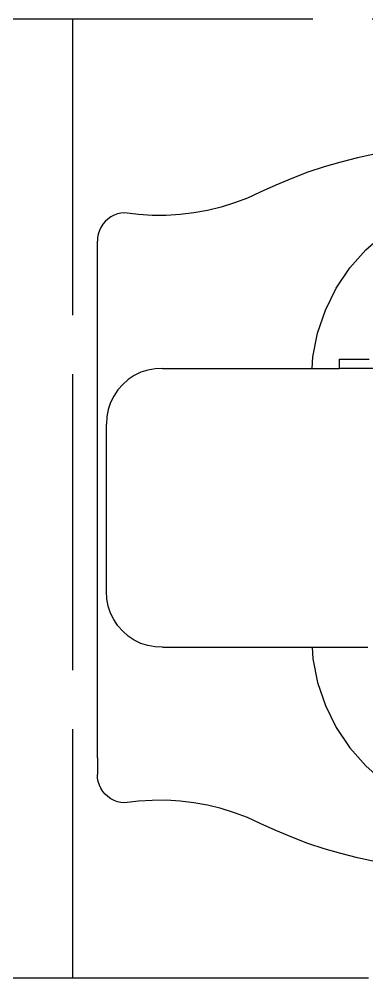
# Model space of a CAD drawing. Header units: millimetres. Extents: x 44692 to 659456, y -26273 to 96111.
# Drawn here: x 149266 to 149564, y -12132 to -11309 of the extents above; entities that cross this region are included whole.
import ezdxf

# ---------------------------------------------------------------- set-up
doc = ezdxf.new("R2010")
doc.units = ezdxf.units.MM
doc.header["$LTSCALE"] = 100
doc.linetypes.add('DASHEDX2', pattern=[3.048, 2.54, -0.508])
doc.layers.add('Area proceso', color=90, linetype='DASHEDX2')
doc.layers.add('Maquinas', color=200, linetype='Continuous')

msp = doc.modelspace()

# ---------------------------------------------------------------- linework, layer by layer
at = {"layer": 'Area proceso', "color": 3}
for p, q in [((149311.465, -11308.517), (148511.465, -11308.517)), ((148511.465, -12131.517), (149311.465, -12131.517))]:
    msp.add_line(p, q, dxfattribs=at)
at = {"layer": 'Area proceso'}
for p, q in [((150127.465, -11308.517), (149311.465, -11308.517)), ((149311.465, -11308.517), (149311.465, -12131.517)), ((149311.465, -12131.517), (150127.465, -12131.517))]:
    msp.add_line(p, q, dxfattribs=at)
at = {"layer": 'Maquinas'}
for p, q in [((149541.763, -11431.15), (149527.552, -11435.296)), ((149556.12, -11427.545), (149541.763, -11431.15)), ((149570.603, -11424.486), (149556.12, -11427.545)), ((149527.552, -11435.296), (149513.509, -11439.976)), ((149499.653, -11445.185), (149486.004, -11450.914)), ((149513.509, -11439.976), (149499.653, -11445.185)), ((149486.004, -11450.914), (149472.581, -11457.156)), ((149461.685, -11462.07), (149450.51, -11466.311)), ((149472.581, -11457.156), (149461.685, -11462.07)), ((149439.097, -11469.863), (149427.488, -11472.713)), ((149450.51, -11466.311), (149439.097, -11469.863)), ((149341.899, -11480.135), (149339.616, -11482.246)), ((149344.431, -11478.329), (149341.899, -11480.135)), ((149347.17, -11476.859), (149344.431, -11478.329)), ((149350.074, -11475.747), (149347.17, -11476.859)), ((149353.095, -11475.011), (149350.074, -11475.747)), ((149356.185, -11474.663), (149353.095, -11475.011)), ((149368.045, -11476.155), (149356.185, -11474.663)), ((149379.973, -11476.921), (149368.045, -11476.155)), ((149391.926, -11476.958), (149379.973, -11476.921)), ((149403.859, -11476.268), (149391.926, -11476.958)), ((149415.728, -11474.851), (149403.859, -11476.268)), ((149427.488, -11472.713), (149415.728, -11474.851)), ((149335.938, -11487.245), (149334.603, -11490.053)), ((149337.618, -11484.629), (149335.938, -11487.245)), ((149339.616, -11482.246), (149337.618, -11484.629)), ((149333.045, -11496.061), (149332.848, -11499.164)), ((149333.633, -11493.007), (149333.045, -11496.061)), ((149334.603, -11490.053), (149333.633, -11493.007)), ((149563.217, -11506.43), (149578.918, -11492.66)), ((149332.848, -11513.297), (149332.848, -11499.164)), ((149333.12, -11513.297), (149332.848, -11513.297)), ((149332.848, -11942.776), (149332.848, -11513.297)), ((149549.447, -11522.132), (149563.217, -11506.43)), ((149537.844, -11539.496), (149549.447, -11522.132)), ((149528.607, -11558.227), (149537.844, -11539.496)), ((149521.894, -11578.003), (149528.607, -11558.227)), ((149517.82, -11598.486), (149521.894, -11578.003)), ((149517.177, -11608.294), (149517.82, -11598.486)), ((149540.403, -11600.311), (149540.403, -11608.294)), ((149540.403, -11600.311), (149566.188, -11600.311)), ((149370.256, -11611.692), (149364.585, -11614.432)), ((149376.242, -11609.734), (149370.256, -11611.692)), ((149382.437, -11608.595), (149376.242, -11609.734)), ((149388.728, -11608.294), (149382.437, -11608.595)), ((149388.728, -11608.294), (149517.177, -11608.294)), ((149517.177, -11608.294), (149540.403, -11608.294)), ((149827.786, -11608.294), (149540.403, -11608.294)), ((149359.331, -11617.906), (149354.589, -11622.051)), ((149364.585, -11614.432), (149359.331, -11617.906)), ((149350.443, -11626.793), (149346.969, -11632.047)), ((149354.589, -11622.051), (149350.443, -11626.793)), ((149346.969, -11632.047), (149344.229, -11637.718)), ((149342.272, -11643.705), (149341.132, -11649.9)), ((149344.229, -11637.718), (149342.272, -11643.705)), ((149341.132, -11649.9), (149340.831, -11656.191)), ((149340.831, -11656.191), (149340.831, -11656.288)), ((149340.831, -11799.781), (149340.831, -11656.288)), ((149340.831, -11799.883), (149340.831, -11799.781)), ((149341.132, -11806.174), (149340.831, -11799.883)), ((149342.272, -11812.368), (149341.132, -11806.174)), ((149344.229, -11818.355), (149342.272, -11812.368)), ((149346.969, -11824.026), (149344.229, -11818.355)), ((149350.443, -11829.28), (149346.969, -11824.026)), ((149354.589, -11834.022), (149350.443, -11829.28)), ((149359.331, -11838.167), (149354.589, -11834.022)), ((149364.585, -11841.641), (149359.331, -11838.167)), ((149370.256, -11844.382), (149364.585, -11841.641)), ((149376.242, -11846.339), (149370.256, -11844.382)), ((149382.437, -11847.479), (149376.242, -11846.339)), ((149388.728, -11847.78), (149382.437, -11847.479)), ((149388.728, -11847.78), (149517.177, -11847.78)), ((149517.177, -11847.78), (149517.82, -11857.588)), ((149517.177, -11847.78), (149565.074, -11847.78)), ((149517.82, -11857.588), (149521.894, -11878.071)), ((149521.894, -11878.071), (149528.607, -11897.847)), ((149528.607, -11897.847), (149537.844, -11916.577)), ((149537.844, -11916.577), (149549.447, -11933.942)), ((149549.447, -11933.942), (149563.217, -11949.643)), ((149332.848, -11942.776), (149332.848, -11956.91)), ((149333.12, -11942.776), (149332.848, -11942.776)), ((149563.217, -11949.643), (149578.918, -11963.413)), ((149333.045, -11960.013), (149332.848, -11956.91)), ((149333.633, -11963.066), (149333.045, -11960.013)), ((149334.603, -11966.021), (149333.633, -11963.066)), ((149335.938, -11968.828), (149334.603, -11966.021)), ((149337.618, -11971.445), (149335.938, -11968.828)), ((149339.616, -11973.828), (149337.618, -11971.445)), ((149341.899, -11975.939), (149339.616, -11973.828)), ((149344.431, -11977.744), (149341.899, -11975.939)), ((149347.17, -11979.215), (149344.431, -11977.744)), ((149350.074, -11980.327), (149347.17, -11979.215)), ((149353.095, -11981.063), (149350.074, -11980.327)), ((149356.185, -11981.41), (149353.095, -11981.063)), ((149368.045, -11979.919), (149356.185, -11981.41)), ((149379.973, -11979.153), (149368.045, -11979.919)), ((149391.926, -11979.115), (149379.973, -11979.153)), ((149403.859, -11979.806), (149391.926, -11979.115)), ((149415.728, -11981.223), (149403.859, -11979.806)), ((149427.488, -11983.36), (149415.728, -11981.223)), ((149439.097, -11986.21), (149427.488, -11983.36)), ((149450.51, -11989.762), (149439.097, -11986.21)), ((149461.685, -11994.004), (149450.51, -11989.762)), ((149472.581, -11998.918), (149461.685, -11994.004)), ((149486.004, -12005.159), (149472.581, -11998.918)), ((149499.653, -12010.888), (149486.004, -12005.159)), ((149513.509, -12016.097), (149499.653, -12010.888)), ((149527.552, -12020.778), (149513.509, -12016.097)), ((149541.763, -12024.923), (149527.552, -12020.778)), ((149556.12, -12028.528), (149541.763, -12024.923)), ((149570.603, -12031.588), (149556.12, -12028.528))]:
    msp.add_line(p, q, dxfattribs=at)

doc.saveas('drawing.dxf')
